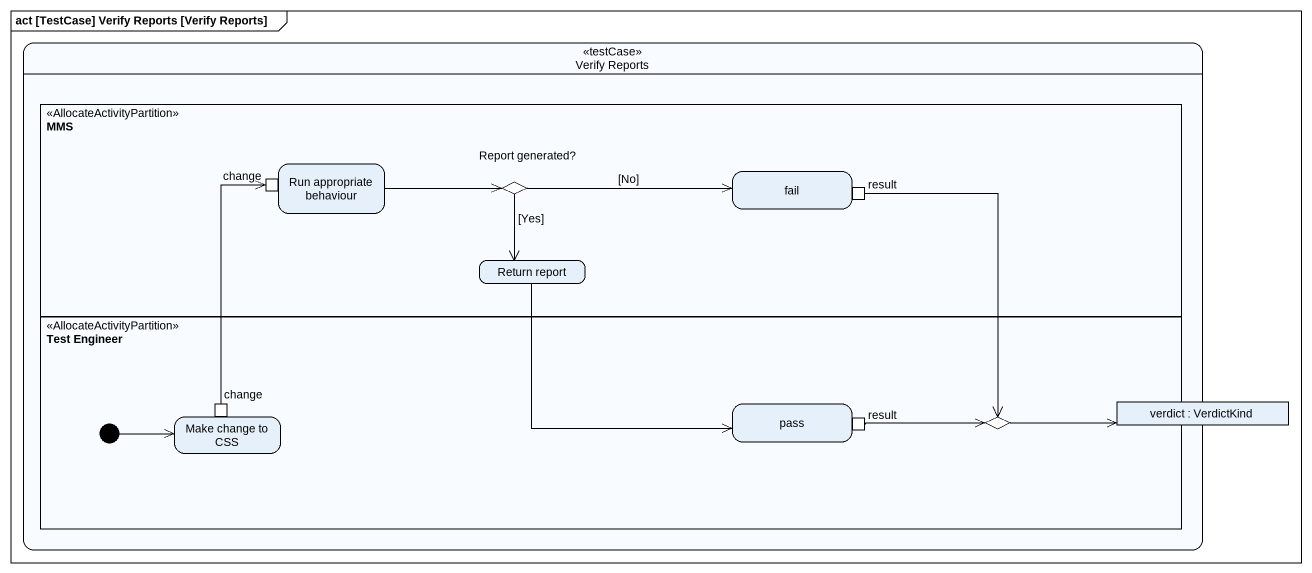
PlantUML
@startuml
mainframe act [TestCase] Verify Reports [Verify Reports]
hide empty description
state "Verify Reports" as Verify_Reports <<testCase>> {
  state MMS <<AllocateActivityPartition>> {
    state "Run appropriate behaviour" as Run_appropriate_behaviour {
      state change <<inputPin>>
    }
    state "Report generated?" as Report_generated <<choice>>
    state fail {
      state result <<outputPin>>
    }
    state "Return report" as Return_report
  }
  state "Test Engineer" as Test_Engineer <<AllocateActivityPartition>> {
    state "Make change to CSS" as Make_change_to_CSS {
      state "change" as change_2 <<outputPin>>
    }
    state pass {
      state "result" as result_2 <<outputPin>>
    }
    state choice1 <<choice>>
    [*] -right-> Make_change_to_CSS
  }
  state "verdict : VerdictKind" as verdict <<object>>
}
Run_appropriate_behaviour -right-> Report_generated
Report_generated -right-> fail : [No]
Report_generated --> Return_report : [Yes]
result --> choice1
Return_report -right-> pass
change_2 -up-> change
result_2 -right-> choice1
choice1 -right-> verdict
@enduml
